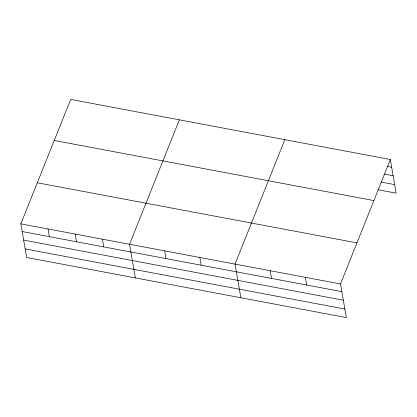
<?xml version="1.0" encoding="UTF-8"?>
<svg xmlns="http://www.w3.org/2000/svg" width="417" height="417" viewBox="0 0 417 417"><rect width="100%" height="100%" fill="white"/><g stroke="black" fill="none" stroke-linecap="round" stroke-linejoin="round"><path stroke-width="0.63" d="M390.338 159.513L340.522 283.941L346.334 317.592L26.662 257.487L20.85 223.835L70.666 99.408L390.338 159.513L396.15 193.165L378.25 189.803M179.352 119.841L129.541 244.268L135.353 277.92M284.842 139.679L235.032 264.107L240.844 297.759M387.195 166.383L391.667 167.227M384.198 174.103L393.148 175.786M381.247 182.083L394.67 184.606M54.226 140.466L373.898 200.577M37.29 182.771L356.962 242.882M20.85 223.835L340.522 283.941M22.184 231.544L341.857 291.655M23.66 240.103L343.337 300.214M25.182 248.923L344.859 309.033M305.359 277.331L306.693 285.04M270.195 270.716L271.53 278.431M199.868 257.492L201.197 265.207M164.705 250.883L166.034 258.592M102.368 239.16L103.697 246.874M75.196 234.052L76.525 241.761M48.023 228.943L49.352 236.653"/></g></svg>
